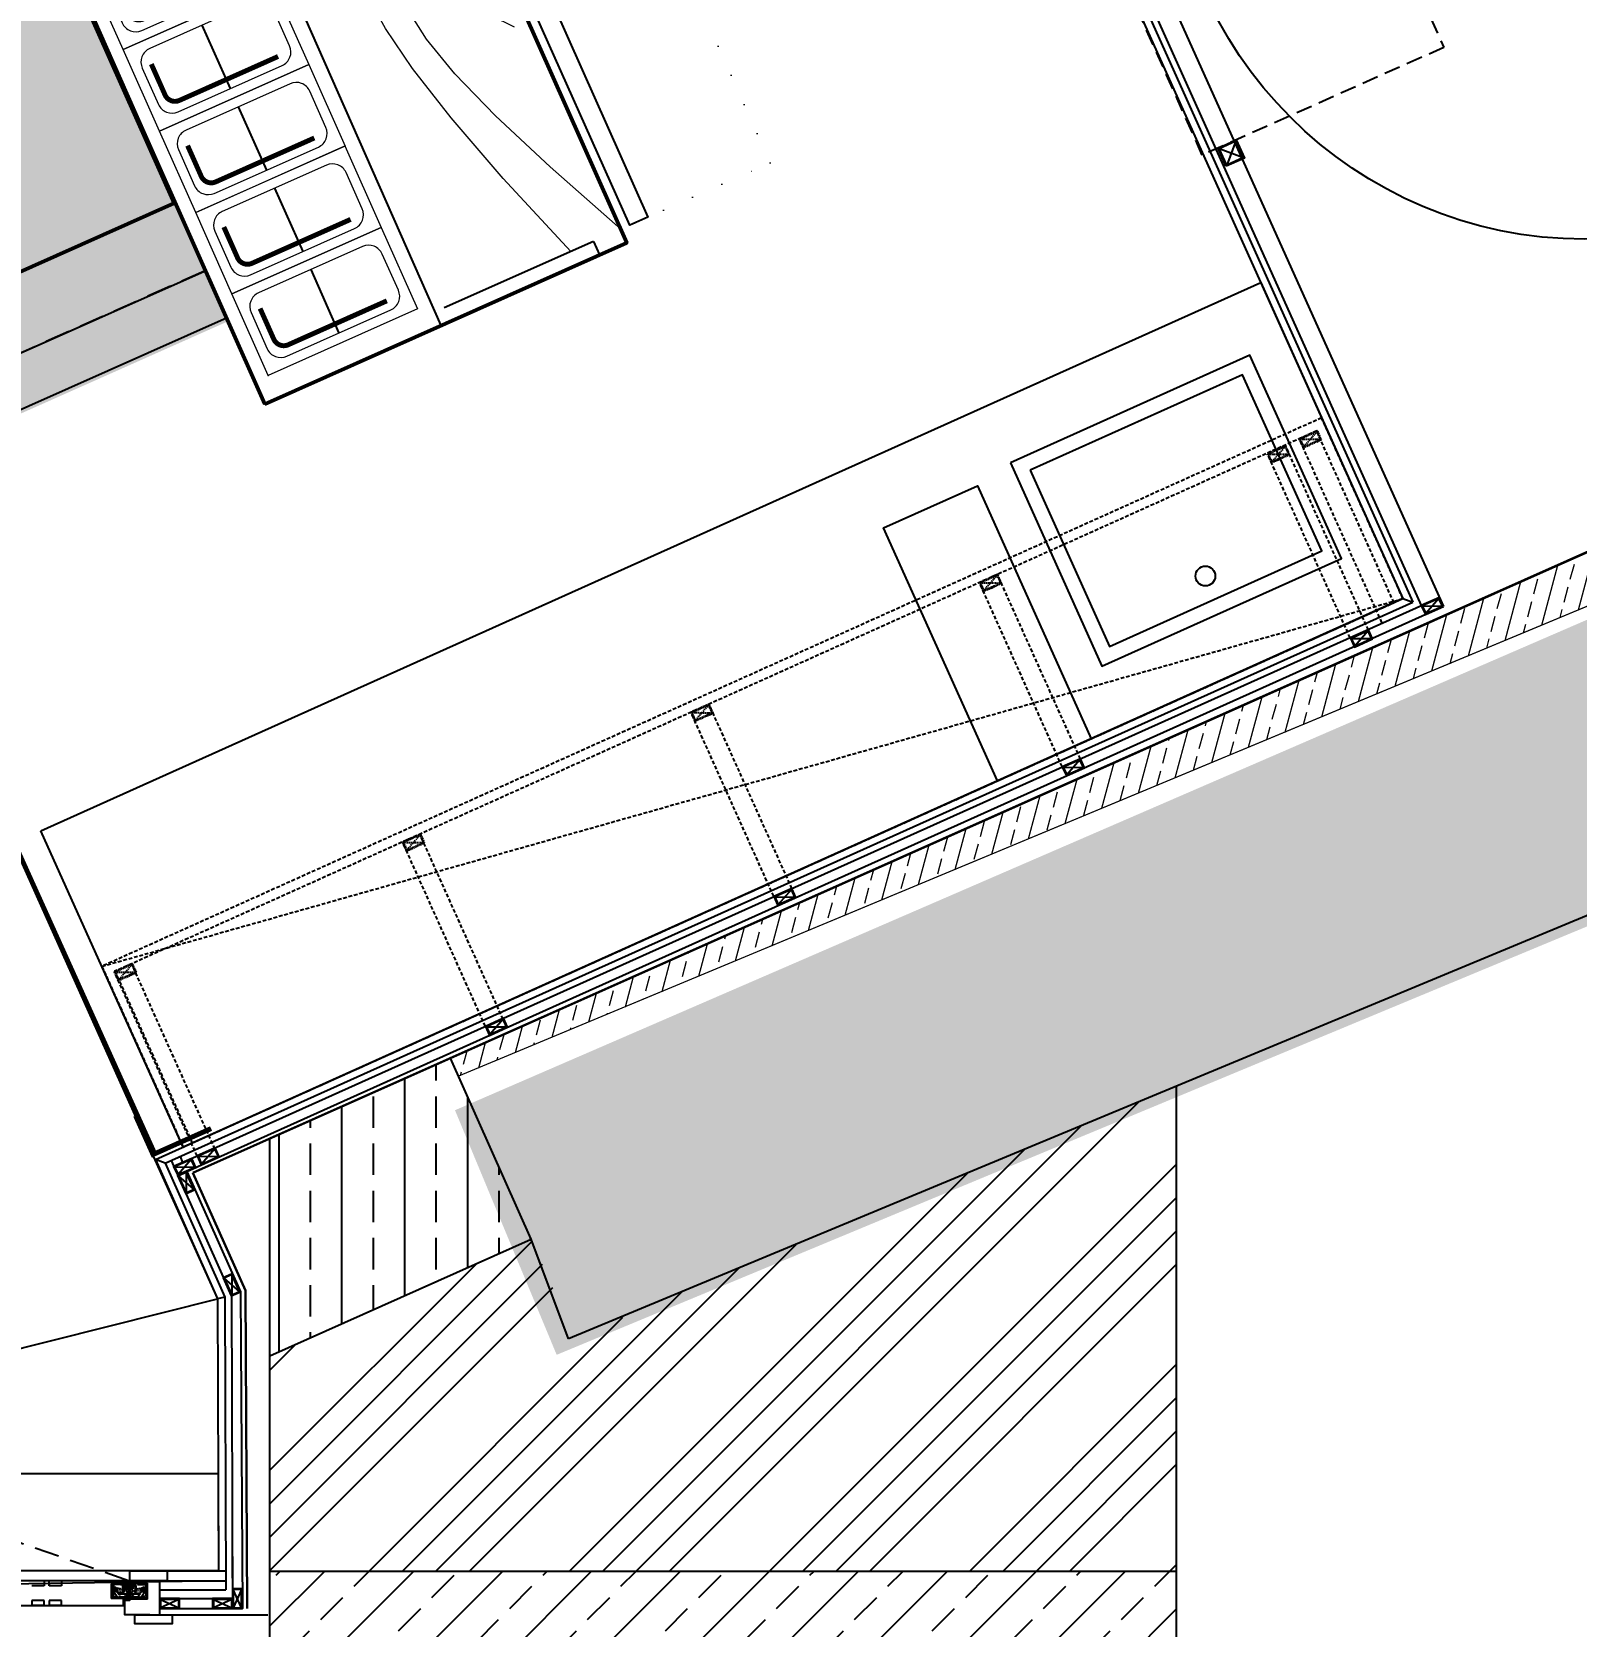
# Model space of a CAD drawing. Header units: millimetres. Extents: x 2562 to 7288, y 778 to 5635.
# Drawn here: x 5605.6 to 5917.4, y 2180.8 to 2502.6 of the extents above; entities that cross this region are included whole.
import ezdxf
from ezdxf.enums import TextEntityAlignment as Align

# ---------------------------------------------------------------- set-up
doc = ezdxf.new("R2010")
doc.units = ezdxf.units.MM
for name, pattern in [('ACAD_ISO03W100', [30, 12, -18]), ('BORDER', [1.75, 0.5, -0.25, 0.5, -0.25, 0, -0.25]), ('DASHED', [0.75, 0.5, -0.25]), ('DOT', [6.35, 0, -6.35]), ('DOT_CENTER', [2, 1.25, -0.25, 0.25, -0.25]), ('HIDDEN', [0.375, 0.25, -0.125])]:
    doc.linetypes.add(name, pattern=pattern)
for name, color, linetype, lineweight in [('-DWG_ANA', 7, 'Continuous', 50), ('-DWG_DETAY1', 7, 'Continuous', 25), ('-DWG_DETAY1_1', 7, 'BORDER', 20), ('-DWG_DETAY2', 7, 'Continuous', 15), ('-DWG_DETAY4', 7, 'DOT', 18), ('NO', 7, 'Continuous', 30), ('PLAN', 253, 'Continuous', 15), ('x-ref_base plan 1$0$SHG-WALL-HATCH', 252, 'Continuous', 5), ('x-ref_base plan 1$0$SHG-WALLS', 6, 'Continuous', 30), ('x-ref_base plan 1$0$SHG-WALLS-EXISTING', 214, 'Continuous', 18)]:
    doc.layers.add(name, color=color, linetype=linetype, lineweight=lineweight)
doc.layers.add('0-COTTURA', color=7, linetype='Continuous', lineweight=30, true_color=0xdfb520)
for name, color, linetype in [('0-gnl-alt', 191, 'DOT'), ('0-gnl-gor1', 1, 'Continuous'), ('0-gnl-gor3', 252, 'Continuous'), ('0-gnl-knst-metal', 3, 'Continuous'), ('0-gnl-mevcut', 253, 'Continuous'), ('0-gnl-tarama', 252, 'Continuous'), ('0-gnl-ust', 191, 'HIDDEN'), ('1-gnl-ahsap', 33, 'Continuous'), ('1-gnl-seramik', 71, 'Continuous'), ('2-tef-armatur', 30, 'Continuous'), ('2-tef-sabit', 251, 'Continuous'), ('2-tef-vitrifiye', 140, 'Continuous'), ('3-dvr-alcıkarton', 11, 'Continuous'), ('4-dsm-gorunus', 241, 'Continuous'), ('a-wall', 4, 'Continuous'), ('BH-DO-NOTLAR', 12, 'Continuous'), ('DUV-SOLİD', 251, 'Continuous')]:
    doc.layers.add(name, color=color, linetype=linetype)
doc.styles.add('ROMANS', font='romans.shx', dxfattribs={"width": 0.8})

# ---------------------------------------------------------------- blocks, each defined once
blk = doc.blocks.new('REINFORCEMENT')
at = {"layer": 'DUV-SOLİD'}
h = blk.add_hatch(dxfattribs=at)
h.set_pattern_fill('ANSI33', color=256, scale=2, angle=45, style=0)
h.set_pattern_definition([(90, (-79028.086, -17051.223), (-12.7, -1e-15), []), (90, (-79021.736, -17044.873), (-12.7, -1e-15), [6.35, -3.175])])
h.paths.add_polyline_path([(-28170.4, -6147.53), (-28197.2, -6159.5), (-28195.99, -6202.77), (-28154.09, -6184.06)])
h.paths.add_polyline_path([(-28208.88, -6164.71), (-28208.88, -6208.52), (-28195.99, -6202.77), (-28197.2, -6159.5)])
h = blk.add_hatch(dxfattribs=at)
h.set_pattern_fill('ANSI34', color=256, scale=1.5, style=0)
h.set_pattern_definition([(45, (-31498.62, -9036.518), (-20.20558, 20.20558), []), (45, (-31491.883, -9036.518), (-20.20558, 20.20558), []), (45, (-31485.148, -9036.518), (-20.20558, 20.20558), []), (45, (-31478.413, -9036.518), (-20.20558, 20.20558), [])])
h.paths.add_polyline_path([(-28023.88, -6251.16), (-28023.88, -6208.52), (-28023.88, -6153.22), (-28128.85, -6196.86), (-28145.13, -6204.13), (-28154.09, -6184.06), (-28206.88, -6207.63), (-28206.88, -6251.16)])
h = blk.add_hatch(dxfattribs=at)
h.set_pattern_fill('ANSI33', color=256, scale=2, style=0)
h.set_pattern_definition([(45, (-31498.619, -9036.518), (-8.980256, 8.980256), []), (45, (-31489.638, -9036.518), (-8.980256, 8.980256), [6.35, -3.175])])
h.paths.add_polyline_path([(-28043.88, -6375.86), (-28178.32, -6375.86), (-28178.32, -6374.86), (-28208.88, -6374.86), (-28208.88, -6400.86), (-28208.88, -6410.86), (-28181.38, -6410.86), (-28181.38, -6395.86), (-28023.88, -6395.86), (-28023.88, -6251.16), (-28206.88, -6251.16), (-28206.88, -6271.86), (-28181.84, -6271.86), (-28181.84, -6271.16), (-28043.88, -6271.16)])
at = {"layer": 'a-wall'}
for p, q in [((-27876.23, -6091.83), (-28146.59, -6204.24)), ((-28023.88, -6153.22), (-28023.88, -6395.86)), ((-28206.88, -6271.86), (-28206.88, -6163.82)), ((-28146.59, -6204.24), (-28154.09, -6184.06)), ((-28023.88, -6251.16), (-28206.88, -6251.16))]:
    blk.add_line(p, q, dxfattribs=at)
blk.add_lwpolyline([(-28206.88, -6207.63), (-28154.09, -6184.06), (-28170.4, -6147.53), (-28206.88, -6163.82)], dxfattribs=at)
blk = doc.blocks.new('20x40 kutu profil')
for points in [[(1, -2), (-1, -2), (-1, 2), (1, 2)], [(0.85, -1.85), (-0.85, -1.85), (-0.85, 1.85), (0.85, 1.85)]]:
    blk.add_lwpolyline(points, close=True)
at = {"color": 251}
for points in [[(-0.85, 1.85), (0.85, -1.85)], [(-0.85, -1.85), (0.85, 1.85)]]:
    blk.add_lwpolyline(points, dxfattribs=at)
blk = doc.blocks.new('boh')
at = {"layer": '0-gnl-mevcut'}
blk.add_blockref('REINFORCEMENT', (-22625.96, -13503.28), dxfattribs=at)
blk.add_blockref('REINFORCEMENT', (-22625.96, -13503.28), dxfattribs=at)
blk.add_blockref('REINFORCEMENT', (-22625.96, -13503.28), dxfattribs=at)
blk = doc.blocks.new('asdfsadf')
at = {"layer": '0-gnl-gor3', "linetype": 'Continuous'}
blk.add_circle((-741.17, 2362.6, 15), 84, dxfattribs=at)
blk = doc.blocks.new('pizza oven 150206')
at = {"layer": '0-gnl-alt', "linetype": 'HIDDEN', "ltscale": 13, "elevation": -17}
blk.add_lwpolyline([(56.85, -256.6), (105.58, -234.89), (130, -289.69), (81.26, -311.41), (56.85, -256.6)], dxfattribs=at)
at = {"layer": '0-gnl-gor3', "color": 12, "rotation": 293.7243318484681}
blk.add_blockref('asdfsadf', (-1706.29, -1873.49, -17), dxfattribs=at)
blk = doc.blocks.new('40x40 kutu profil')
for points in [[(2, -2), (-2, -2), (-2, 2), (2, 2)], [(1.85, -1.85), (-1.85, -1.85), (-1.85, 1.85), (1.85, 1.85)]]:
    blk.add_lwpolyline(points, close=True)
at = {"color": 251}
for points in [[(-1.85, 1.85), (1.85, -1.85)], [(-1.85, -1.85), (1.85, 1.85)]]:
    blk.add_lwpolyline(points, dxfattribs=at)
blk = doc.blocks.new('KTS140')
at = {"layer": '-DWG_ANA', "color": 0}
blk.add_lwpolyline([(0, 0), (140, 0), (140, -70), (0, -70)], close=True, dxfattribs=at)
at = {"layer": '-DWG_DETAY1_1', "color": 0}
blk.add_lwpolyline([(5, -54), (5, -65), (135, -65), (135, -54)], dxfattribs=at)
at = {"layer": '-DWG_DETAY2', "color": 0, "linetype": 'Continuous'}
for points in [[(135, -70), (135, -67), (65, -67), (65, -70)], [(5, -70), (5, -73), (75, -73), (75, -70)]]:
    blk.add_lwpolyline(points, dxfattribs=at)
at = {"layer": 'NO', "linetype": 'Continuous', "style": 'ROMANS', "width": 0.8}
blk.add_attdef('NO', text='', height=10, dxfattribs=at).set_placement((117, -85), align=Align.MIDDLE)
blk = doc.blocks.new('1fr-pzt155d')
at = {"layer": '-DWG_ANA', "color": 0}
blk.add_lwpolyline([(0, 0), (155, 0), (155, -80), (0, -80)], close=True, dxfattribs=at)
at = {"layer": '-DWG_DETAY1', "color": 0}
for p, q in [((3, -74), (3, -41)), ((152, -74), (152, -41)), ((3, -74), (0, -74)), ((155, -74), (152, -74))]:
    blk.add_line(p, q, dxfattribs=at)
for points in [[(56, -82), (56, -86), (3, -86), (3, -82)], [(112, -82), (112, -86), (64, -86), (64, -82)], [(152, -82), (152, -85), (118, -85), (118, -82)]]:
    blk.add_lwpolyline(points, close=True, dxfattribs=at)
at = {"layer": '-DWG_DETAY2', "color": 0, "linetype": 'Continuous'}
for points in [[(3, -69), (22.04, -62.51), (37.46, -57.87), (49.74, -54.83), (59.34, -53.11), (66.73, -52.48), (72.36, -52.65), (76.72, -53.39), (80.25, -54.42), (83.37, -55.53), (86.21, -56.69), (88.84, -57.9), (91.34, -59.16), (93.79, -60.48), (96.25, -61.86), (98.79, -63.31), (101.5, -64.83), (104.42, -66.4), (107.55, -67.87), (110.86, -69.04), (114.31, -69.73), (117.88, -69.76), (121.54, -68.93), (125.25, -67.08), (129, -64)], [(3, -80), (20.29, -72.09), (34.22, -66.22), (45.31, -62.19), (54.03, -59.78), (60.89, -58.79), (66.39, -59.01), (71.01, -60.23), (75.25, -62.25), (79.54, -64.84), (84.02, -67.74), (88.76, -70.67), (93.84, -73.34), (99.33, -75.49), (105.31, -76.84), (111.84, -77.1), (119, -76)], [(49, -77), (52.96, -73.72), (57.28, -71.38), (61.83, -69.97), (66.5, -69.5), (71.17, -69.97), (75.72, -71.38), (80.04, -73.72), (84, -77)]]:
    blk.add_lwpolyline(points, dxfattribs=at)
at = {"layer": '-DWG_DETAY2', "color": 0}
blk.add_lwpolyline([(78, -86), (78, -88), (68, -88), (68, -86)], dxfattribs=at)
at = {"layer": '-DWG_DETAY4', "color": 0}
blk.add_lwpolyline([(3, -83), (3, -113), (56, -113), (56, -83)], dxfattribs=at)
blk.add_lwpolyline([(112, -87), (112, -131.01, -0.395835), (63.99, -87)], format="xyb", dxfattribs=at)
at = {"layer": 'NO', "linetype": 'Continuous', "style": 'ROMANS', "width": 0.8}
blk.add_attdef('NO', text='', height=10, dxfattribs=at).set_placement((133, -95), align=Align.MIDDLE)
blk = doc.blocks.new('MOB-gn13')
at = {"layer": '-DWG_DETAY1', "color": 0, "linetype": 'ByBlock', "lineweight": 9}
blk.add_lwpolyline([(0, 0), (18, 0), (18, -33), (0, -33)], close=True, dxfattribs=at)
at = {"layer": '-DWG_DETAY1', "color": 0, "linetype": 'ByBlock', "lineweight": 15}
blk.add_lwpolyline([(13, -31, 0.414214), (16, -28), (16, -5, 0.414214), (13, -2), (5, -2, 0.414214), (2, -5), (2, -28, 0.414214), (5, -31)], format="xyb", close=True, dxfattribs=at)
at = {"layer": '-DWG_DETAY1', "color": 0, "const_width": 1}
blk.add_lwpolyline([(4, -28), (4, -6.2, -0.414214), (6.2, -4), (13, -4)], format="xyb", dxfattribs=at)
at = {"layer": 'PLAN', "color": 0, "linetype": 'ByBlock'}
blk.add_point((0, 0), dxfattribs=at)
blk = doc.blocks.new('FOH OPTION01')
at = {"layer": '0-gnl-tarama'}
h = blk.add_hatch(dxfattribs=at)
h.set_pattern_fill('DOTS', color=256, scale=3, angle=24.0015)
h.set_pattern_definition([(24.00153, (-794.98, -3518.197), (0.2381545, 5.319308), [0, -4.7625])])
edge = h.paths.add_edge_path()
edge.add_line((-66.78, -334.31), (-647.66, -592.95))
edge.add_line((-647.66, -592.95), (-760.54, -338.9))
edge.add_line((-760.54, -338.9), (-705.71, -314.54))
edge.add_line((-705.71, -314.54), (-617.2, -513.71))
edge.add_line((-617.2, -513.71), (-135.23, -299.11))
edge.add_line((-135.23, -299.11), (-122.53, -209.47))
edge.add_line((-122.53, -209.47), (-66.91, -334.37))
blk.add_line((-643.07, -578.66), (-71.65, -324.23))
at = {"layer": '0-gnl-gor1'}
for points in [[(-67.06, -333.68), (-67.06, -333.68), (-647.94, -592.32), (-760.54, -338.89), (-705.71, -314.54), (-617.48, -513.08), (-135.51, -298.48), (-122.53, -209.47)], [(-122.53, -209.47), (-76.13, -313.64)]]:
    blk.add_lwpolyline(points, dxfattribs=at)
at = {"layer": '0-gnl-gor3', "linetype": 'Continuous'}
for p, q in [((-72.15, -274.6), (-66.45, -287.39)), ((-64.83, -291.05), (-59.13, -303.84)), ((-57.5, -307.49), (-51.81, -320.28)), ((-50.18, -323.93), (-44.49, -336.72))]:
    blk.add_line(p, q, dxfattribs=at)
blk.add_lwpolyline([(-23.86, -335.2), (-70.81, -228.91), (-106.44, -244.77), (-59.48, -351.06)], close=True, dxfattribs=at)
at = {"layer": '0-gnl-gor3', "linetype": 'HIDDEN', "ltscale": 20}
for points in [[(-77.75, -310.53), (-77.75, -310.53), (-77.75, -310.53), (-635.45, -558.85), (-737.66, -328.74)], [(-71.65, -324.23), (-643.07, -578.66), (-751.38, -334.89)]]:
    blk.add_lwpolyline(points, dxfattribs=at)
at = {"layer": '0-gnl-gor3', "linetype": 'Continuous', "rotation": 114.0015332880103}
blk.add_blockref('1fr-pzt155d', (-59.48, -351.06), dxfattribs=at).add_auto_attribs({'NO': 'A.20'})
at = {"layer": '0-gnl-gor3', "linetype": 'Continuous'}
ref = blk.add_blockref('KTS140', (-77.75, -310.53), dxfattribs=dict(at, rotation=204.0015332880104))
ref.add_attrib('NO', 'A.18', dxfattribs={"layer": 'NO', "linetype": 'Continuous', "height": 10, "rotation": 24.0015, "style": 'ROMANS', "width": 0.8}).set_placement((-219.21, -280.47), align=Align.MIDDLE)
at = {"layer": '0-gnl-gor3', "linetype": 'Continuous', "rotation": 114.0015332880103}
for p in [(-88.06, -279.5), (-80.74, -295.94), (-73.42, -312.39), (-66.1, -328.83), (-58.78, -345.27)]:
    blk.add_blockref('MOB-gn13', p, dxfattribs=at)
at = {"layer": '0-gnl-gor3', "linetype": 'Continuous', "style": 'ROMANS', "width": 0.8}
blk.add_attdef('A.19', text='', height=10, rotation=114.0015, dxfattribs=at).set_placement((-61.1, -232.3), align=Align.MIDDLE)
at = {"layer": 'NO', "linetype": 'Continuous', "style": 'ROMANS', "width": 0.8}
blk.add_attdef('A.12', text='', height=10, rotation=26.2891, dxfattribs=at).set_placement((-701.94, -360.8), align=Align.MIDDLE)
blk = doc.blocks.new('A$C1BE71FFF')
at = {"color": 253, "linetype": 'DOT_CENTER', "ltscale": 0.005}
for p, q in [((-4.5, 2.06), (-4.5, 3.26)), ((-4.58, 1.53), (-7.27, 2.06)), ((-5.97, 1.93), (-7.27, 1.93)), ((-6.62, 2.58), (-6.62, 1.57)), ((-6.36, 2.29), (-4.97, 2.02)), ((-5.07, 1.21), (-6.08, 1.41)), ((-3.9, 2.58), (-5.17, 2.58)), ((-4.38, 0.73), (-2.97, 0.73)), ((-3.67, 0.03), (-3.67, 1.43)), ((-0.03, 2.07), (-2.81, 1.52)), ((-2.38, 2.02), (-0.99, 2.29)), ((-1.27, 1.41), (-2.28, 1.21)), ((-0.28, 1.93), (-1.38, 1.93)), ((-0.72, 1.42), (-0.72, 2.63))]:
    blk.add_line(p, q, dxfattribs=at)
for p, q in [((-7.35, 3.1), (-5.45, 3.1)), ((-7.35, 3.1), (-7.35, 2.65)), ((-7.35, 2.65), (-7.35, 1.35)), ((-7.35, 2.65), (-7.2, 2.65)), ((-7.35, 1.35), (-7.35, 0.1)), ((-7.35, 1.35), (-7.2, 1.35)), ((-4.6, 0.1), (-7.35, 0.1)), ((-7.2, 2.65), (-7.2, 2.75)), ((-7.2, 1.35), (-7.2, 2.65)), ((-7.2, 0.54), (-7.2, 1.35)), ((-5.95, 0.25), (-7.06, 0.35)), ((-7.05, 2.51), (-7.05, 2.43)), ((-7.05, 2.43), (-7.05, 2.08)), ((-7.05, 1.78), (-7.05, 1.6)), ((-7.05, 1.6), (-7.05, 1.51)), ((-5.45, 2.95), (-7, 2.95)), ((-6.28, 0.66), (-6.99, 1.67)), ((-6.88, 2.61), (-6.95, 2.61)), ((-6.88, 1.41), (-6.95, 1.41)), ((-6.85, 2.61), (-6.88, 2.61)), ((-6.85, 1.41), (-6.88, 1.41)), ((-6.68, 2.95), (-6.85, 2.85)), ((-6.85, 2.85), (-6.85, 2.61)), ((-6.85, 0.66), (-6.85, 1.41)), ((-6.68, 0.56), (-6.85, 0.66)), ((-6.68, 0.56), (-6.2, 0.56)), ((-5.89, 1.14), (-6.17, 1.55)), ((-4.6, 0.25), (-5.95, 0.25)), ((-4.12, 0.38), (-5.75, 0.38)), ((-4.18, 1.03), (-5.68, 1.03)), ((-5.45, 3.1), (-5.45, 2.95)), ((-5.45, 2.95), (-5.1, 2.95)), ((-5.1, 3.1), (-5.1, 2.95)), ((-4.97, 2.36), (-4.97, 2.58)), ((-4.97, 1.59), (-4.97, 2.36)), ((-4.29, 1.78), (-4.97, 2.36)), ((-4.78, 1.13), (-4.68, 1.03)), ((-4.6, 0.25), (-4.6, 0.1)), ((-4.37, 0.25), (-4.6, 0.25)), ((-4, 0.1), (-4.6, 0.1)), ((-4.2, 0.2), (-4.37, 0.25)), ((-4.29, 1.78), (-4.05, 2.42)), ((-4.02, 1.28), (-4.23, 1.5)), ((-4.2, 0.2), (-4.2, 0.38)), ((-4.2, 0.15), (-4.2, 0.2)), ((-4.2, 0.15), (-3.85, 0.15)), ((-4, 0.15), (-4, 0.1)), ((-4, 0.1), (-3.85, 0.1)), ((-3.85, 0.26), (-3.85, 0.1)), ((-3.5, 3.1), (-3.5, 3.2)), ((-3.5, 3.2), (-1.8, 3.2)), ((-2, 3.1), (-3.5, 3.1)), ((-3.5, 0.26), (-3.5, 0)), ((-3.35, 0), (-3.5, 0)), ((-3.35, 0.05), (-3.35, 0.35)), ((-2.98, 0.15), (-3.35, 0.05)), ((-3.35, 0), (-3.35, 0.05)), ((0, 0), (-3.35, 0)), ((-3.12, 1.5), (-3.33, 1.28)), ((-3.32, 0.38), (-2.57, 1.13)), ((-3.3, 2.42), (-3.06, 1.76)), ((-1.6, 0.38), (-3.22, 0.38)), ((-1.4, 0.15), (-2.98, 0.15)), ((-1.67, 1.03), (-2.67, 1.03)), ((-2.38, 2.58), (-2.38, 1.59)), ((-2, 3.1), (-2, 3.05)), ((-2, 3.05), (-2, 2.95)), ((-1.8, 3.05), (-2, 3.05)), ((-2, 2.95), (-0.47, 2.95)), ((-1.99, 0.38), (-1.46, 1.14)), ((-1.8, 3.05), (-1.8, 3.2)), ((-1.8, 3.2), (0, 3.2)), ((-0.35, 3.05), (-1.8, 3.05)), ((-1.18, 1.55), (-1.46, 1.14)), ((-0.29, 0.25), (-1.4, 0.15)), ((-0.47, 0.55), (-1.16, 0.55)), ((-0.36, 1.67), (-1.07, 0.66)), ((-0.47, 2.95), (-0.3, 2.85)), ((-0.3, 0.65), (-0.47, 0.55)), ((-0.3, 2.85), (-0.3, 2.08)), ((-0.3, 1.78), (-0.3, 0.65)), ((-0.15, 2.85), (-0.15, 0.44)), ((0, 0), (0, 3.2))]:
    blk.add_line(p, q)
at = {"linetype": 'Continuous'}
for p, q in [((-7.05, 2.43), (-6.74, 2.36)), ((-6.93, 1.58), (-7.05, 1.6)), ((-5.45, 3.1), (-4, 3.1)), ((-4.29, 1.76), (-4.29, 1.78)), ((-4, 3.1), (-3.85, 3.1)), ((-3.85, 3.1), (-3.85, 1.21)), ((-3.5, 1.21), (-3.5, 3.1)), ((-0.61, 2.36), (-0.3, 2.43)), ((-0.3, 1.6), (-0.42, 1.58))]:
    blk.add_line(p, q, dxfattribs=at)
at = {"linetype": 'DASHED', "ltscale": 0.002}
for p, q in [((-7.05, 2.08), (-7.05, 1.78)), ((-4.68, 1.03), (-4.03, 0.38))]:
    blk.add_line(p, q, dxfattribs=at)
at = {"linetype": 'ACAD_ISO03W100', "ltscale": 0.00015}
for p, q in [((-6.08, 1.41), (-6.93, 1.58)), ((-6.88, 1.41), (-6.88, 2.61)), ((-6.74, 2.36), (-6.36, 2.29)), ((-5.36, 0.38), (-5.89, 1.14)), ((-4.97, 2.02), (-4.91, 2.01)), ((-4.75, 1.77), (-4.83, 1.37)), ((-2.52, 1.37), (-2.6, 1.77)), ((-2.44, 2.01), (-2.38, 2.02)), ((-0.42, 1.58), (-1.27, 1.41)), ((-0.99, 2.29), (-0.61, 2.36))]:
    blk.add_line(p, q, dxfattribs=at)
at = {"linetype": 'DOT_CENTER', "ltscale": 0.005}
for p, q in [((-2.18, 2.58), (-3.45, 2.58)), ((-2.85, 3.21), (-2.85, 2.01)), ((-0.08, 1.93), (-0.28, 1.93))]:
    blk.add_line(p, q, dxfattribs=at)
at = {"linetype": 'DASHED'}
blk.add_line((-0.3, 2.08), (-0.3, 1.78), dxfattribs=at)
at = {"flags": 128}
blk.add_lwpolyline([(-2.67, 1.03), (-3.17, 1.03, -0.189103), (-3.34, 1.1, 0.131938), (-3.56, 1.22)], format="xyb", dxfattribs=at)
for centre in [(-6.62, 1.93), (-4.5, 2.58), (-3.67, 0.73), (-2.85, 2.58), (-0.72, 1.93)]:
    blk.add_circle(centre, 0.25)
for centre, radius, start, end in [((-7, 2.75), 0.2, 90, 180), ((-7, 0.54), 0.2, 180, 253.0175), ((-6.62, 1.93), 0.45, 90, 180), ((-6.62, 1.93), 0.45, 180, 215), ((-6.95, 2.51), 0.1, 90, 180), ((-6.95, 1.51), 0.1, 180, 270), ((-6.62, 1.93), 0.45, 339.8499, 90), ((-5.75, 1.03), 0.65, 215, 270), ((-5.97, 1.69), 0.25, 159.8499, 215), ((-5.68, 1.28), 0.25, 215, 270), ((-4.33, 1.59), 0.65, 180, 225), ((-4.5, 2.58), 0.475, 90, 180), ((-4.5, 2.58), 0.475, 50, 90), ((-4.06, 1.68), 0.25, 160, 225), ((-4.5, 2.58), 0.475, 340, 50), ((-4.18, 1.28), 0.25, 270, 312.8334), ((-4.12, 0.13), 0.25, 53.1301, 90), ((-3.67, 0.73), 0.5, 225, 233.1301), ((-3.84, 1.46), 0.25, 225, 282.769), ((-3.67, 0.73), 0.5, 77.231, 132.8334), ((-3.67, 0.73), 0.5, 233.1301, 315), ((-3.51, 1.46), 0.25, 257.231, 315), ((-3.22, 0.13), 0.25, 90, 126.8699), ((-2.85, 2.58), 0.475, 90, 200), ((-3.29, 1.68), 0.25, 315, 20), ((-2.85, 2.58), 0.475, 0, 90), ((-3.03, 1.59), 0.65, 315, 0), ((-1.6, 1.03), 0.65, 270, 325), ((-1.38, 1.69), 0.25, 325, 20.1501), ((-0.72, 1.93), 0.45, 90, 200.1501), ((-0.72, 1.93), 0.45, 0, 90), ((-0.72, 1.93), 0.45, 325, 0), ((-0.35, 2.85), 0.2, 0, 90), ((-0.35, 0.44), 0.2, 286.9825, 0)]:
    blk.add_arc(centre, radius, start, end)
at = {"color": 253, "linetype": 'DOT_CENTER', "ltscale": 0.005}
for centre, start, end in [((-5.03, 1.41), 259, 314.265), ((-2.32, 1.41), 225.735, 281)]:
    blk.add_arc(centre, 0.2, start, end, dxfattribs=at)
at = {"linetype": 'ACAD_ISO03W100', "ltscale": 0.00015}
for centre, start, end in [((-4.95, 1.81), 349, 79), ((-5.03, 1.41), 314.265, 349), ((-2.4, 1.81), 101, 191), ((-2.32, 1.41), 191, 225.735)]:
    blk.add_arc(centre, 0.2, start, end, dxfattribs=at)
at = {"linetype": 'Continuous'}
blk.add_arc((-1.67, 1.28), 0.25, 270, 325, dxfattribs=at)

msp = doc.modelspace()

# ---------------------------------------------------------------- hatches: boundary and pattern name
at = {"layer": '0-COTTURA', "ltscale": 3}
h = msp.add_hatch(color=253, dxfattribs=at)
h.dxf.hatch_style = 1
edge = h.paths.add_edge_path()
edge.add_line((5560.42, 3205.48), (6027.88, 2872.14))
edge.add_line((6027.88, 2872.14), (6141.55, 2640.39))
edge.add_line((6141.55, 2640.39), (6751.55, 2640.39))
edge.add_line((6751.55, 2640.39), (6751.55, 2825.14))
edge.add_line((6751.55, 2825.14), (6919.55, 2826.39))
edge.add_line((6919.55, 2826.39), (6920.28, 2816.39))
edge.add_line((6920.28, 2816.39), (6761.55, 2816.39))
edge.add_line((6761.55, 2816.39), (6761.55, 2597.59))
edge.add_line((6761.55, 2597.59), (7029.55, 2597.59))
edge.add_line((7029.55, 2597.59), (7029.55, 2676.39))
edge.add_line((7029.55, 2676.39), (7045.83, 2674.83))
edge.add_line((7045.83, 2674.83), (7045.5, 2596.59))
edge.add_line((7045.5, 2596.59), (7061.09, 2596.53))
edge.add_line((7061.09, 2596.53), (7061.22, 2575))
edge.add_line((7061.22, 2575), (6138.64, 2600.37))
edge.add_line((6138.64, 2600.37), (6125.27, 2582.07))
edge.add_line((6125.27, 2582.07), (6122.66, 2491.82))
edge.add_line((6122.66, 2491.82), (6047.85, 2363.2))
edge.add_line((6047.85, 2363.2), (5981.95, 2347.94))
edge.add_line((5981.95, 2347.94), (5711.58, 2235.53))
edge.add_line((5711.58, 2235.53), (5691.05, 2284.91))
edge.add_line((5691.05, 2284.91), (5949.11, 2396.72))
edge.add_arc((5739.25, 2556.36), 263.68, 322.7398, 441.9758)
edge.add_line((5776.06, 2817.46), (5662.28, 2768.54))
edge.add_line((5662.28, 2768.54), (5631.86, 2837.5))
edge.add_line((5631.86, 2837.5), (5668.01, 2852))
edge.add_line((5668.01, 2852), (5714.47, 2917.06))
edge.add_line((5714.47, 2917.06), (5558.91, 3041.83))
edge.add_line((5558.91, 3041.83), (5541.54, 3017.47))
edge.add_line((5541.54, 3017.47), (5477.68, 3069.22))
edge.add_line((5477.68, 3069.22), (5499.98, 3099.81))
edge.add_line((5499.98, 3099.81), (5490.02, 3106.92))
edge.add_line((5490.02, 3106.92), (5560.42, 3205.48))
at = {"layer": 'x-ref_base plan 1$0$SHG-WALL-HATCH'}
h = msp.add_hatch(dxfattribs=at)
h.set_pattern_fill('ANSI33', color=256, angle=30, style=0)
h.set_pattern_definition([(75, (2845.0154, 4853.592), (-6.133629, 1.643501), []), (75, (2848.904, 4855.837), (-6.133629, 1.643501), [3.175, -1.5875])])
h.paths.add_polyline_path([(5951.48, 2399.92), (5963.47, 2417.13), (5690.15, 2295.44), (5691.78, 2291.79)])

# ---------------------------------------------------------------- linework, layer by layer
at = {"color": 12, "ltscale": 3}
for p, q in [((5531.94, 2218.89), (5643.1, 2246.85)), ((5531.94, 2211.57), (5643.23, 2211.57))]:
    msp.add_line(p, q, dxfattribs=at)
at = {"ltscale": 3}
msp.add_line((5627.43, 2189.91), (5644.8, 2189.91), dxfattribs=at)
at = {"color": 1, "ltscale": 3}
msp.add_lwpolyline([(5644.8, 2189.91), (5525.37, 2188.11), (5525.37, 1932.57), (5430.8, 1932.57), (5430.8, 1804.47), (6026.8, 1804.47), (6025, 1368.27)], dxfattribs=at)
at = {"layer": '0-gnl-gor1'}
msp.add_lwpolyline([(5607.46, 2341.32), (5853.71, 2452.05), (5882.42, 2388.21), (5636.17, 2277.48)], close=True, dxfattribs=at)
at = {"layer": '0-gnl-gor3'}
for p, q in [((5608.13, 2189.91), (5605.63, 2189.91)), ((5611.63, 2189.91), (5609.13, 2189.91)), ((5608.13, 2184.91), (5605.63, 2184.91)), ((5611.63, 2184.91), (5609.13, 2184.91))]:
    msp.add_line(p, q, dxfattribs=at)
at = {"layer": '0-gnl-gor3', "linetype": 'Continuous', "ltscale": 10}
msp.add_lwpolyline([(5800.55, 2351.4), (5777.58, 2402.47), (5796.52, 2410.98), (5819.49, 2359.91)], dxfattribs=at)
at = {"layer": '0-gnl-knst-metal', "color": 252}
for p, q in [((5707.52, 2783.94), (5886.12, 2386.8)), ((5712.81, 2781.94), (5890.59, 2386.62)), ((5634.25, 2273.54), (5889.77, 2388.44)), ((5635.07, 2271.72), (5887.67, 2385.3)), ((5631.58, 2186.31), (5645.11, 2186.31)), ((5632.22, 2186.31), (5644.81, 2186.31)), ((5631.43, 2184.31), (5642.42, 2184.31)), ((5631.43, 2184.31), (5642.42, 2184.31)), ((5631.58, 2184.31), (5642.12, 2184.31)), ((5636.22, 2184.31), (5642.12, 2184.31)), ((5636.22, 2184.31), (5642.12, 2184.31))]:
    msp.add_line(p, q, dxfattribs=at)
msp.add_lwpolyline([(5636.89, 2272.54), (5647.73, 2248.27), (5648.12, 2184.31)], dxfattribs=at)
at = {"layer": '0-gnl-tarama', "linetype": 'HIDDEN', "ltscale": 20}
msp.add_line((5625.17, 2189.91), (5544.37, 2218.17), dxfattribs=at)
at = {"layer": '0-gnl-ust', "ltscale": 3}
for points in [[(5866.01, 2424.69), (5619.76, 2313.96), (5636.17, 2277.48), (5882.42, 2388.21)], [(5865.01, 2422.04), (5622.41, 2312.96), (5637.99, 2278.3), (5880.59, 2387.39)]]:
    msp.add_lwpolyline(points, close=True, dxfattribs=at)
for points in [[(5878.17, 2383.38), (5861.5, 2420.47)], [(5871.77, 2380.3), (5855.07, 2417.46)], [(5875.45, 2381.87), (5858.71, 2419.1)], [(5813.62, 2354.3), (5796.92, 2391.45)], [(5817.3, 2355.87), (5800.56, 2393.09)], [(5619.76, 2313.96), (5882.42, 2388.21)], [(5759.07, 2329.68), (5742.33, 2366.91)], [(5755.39, 2328.11), (5738.68, 2365.26)], [(5700.77, 2303.28), (5683.97, 2340.64)], [(5697.19, 2301.84), (5680.46, 2339.06)], [(5642.58, 2277.12), (5625.78, 2314.47)], [(5639, 2275.68), (5622.27, 2312.9)]]:
    msp.add_lwpolyline(points, dxfattribs=at)
at = {"layer": '1-gnl-ahsap'}
for p, q in [((5625.93, 2191.91), (5644.8, 2191.91)), ((5631.43, 2188.11), (5644.81, 2188.11)), ((5632.22, 2188.11), (5644.81, 2188.11))]:
    msp.add_line(p, q, dxfattribs=at)
for points in [[(5632.93, 2191.91), (5632.93, 2189.91), (5625.43, 2189.91), (5625.43, 2191.91), (5632.93, 2191.91)], [(5608.13, 2188.91), (5605.63, 2188.91)], [(5609.13, 2189.91), (5608.13, 2189.91)], [(5608.13, 2189.91), (5608.13, 2188.91)], [(5609.13, 2188.91), (5609.13, 2189.91)], [(5611.63, 2188.91), (5609.13, 2188.91)], [(5611.63, 2189.91), (5611.63, 2188.91)], [(5629.43, 2183.02), (5624.43, 2183.02), (5624.43, 2186), (5625.43, 2186), (5625.43, 2189.91), (5631.43, 2189.91), (5631.43, 2183.01)], [(5608.13, 2185.91), (5605.63, 2185.91)], [(5605.63, 2185.91), (5605.63, 2184.91)], [(5608.13, 2184.91), (5608.13, 2185.91)], [(5611.63, 2185.91), (5609.13, 2185.91)], [(5609.13, 2185.91), (5609.13, 2184.91)], [(5611.63, 2184.91), (5611.63, 2185.91)], [(5559.24, 2184.91), (5605.63, 2184.91)], [(5608.13, 2184.91), (5609.13, 2184.91)], [(5633.93, 2183.01), (5633.93, 2181.21), (5626.43, 2181.21), (5626.43, 2183.01), (5633.93, 2183.01)]]:
    msp.add_lwpolyline(points, dxfattribs=at)
msp.add_lwpolyline([(5540.74, 2184.91), (5624.13, 2184.91), (5624.13, 2186.21), (5625.13, 2186.21), (5625.13, 2189.91), (5539.74, 2189.91), (5539.74, 2186.21), (5540.74, 2186.21)], close=True, dxfattribs=at)
at = {"layer": '1-gnl-seramik'}
for p, q in [((5707.75, 2776.62), (5882.4, 2388.25)), ((5630.56, 2274.96), (5882.42, 2388.21)), ((5882.42, 2388.21), (5884.4, 2387.46)), ((5632.53, 2274.2), (5630.56, 2274.96)), ((5644.6, 2247.17), (5643.11, 2246.85))]:
    msp.add_line(p, q, dxfattribs=at)
for points in [[(5630.56, 2274.96), (5643.1, 2246.85), (5643.3, 2191.91)], [(5643.24, 2207.98), (5643.3, 2191.91)]]:
    msp.add_lwpolyline(points, dxfattribs=at)
at = {"layer": '2-tef-armatur'}
msp.add_circle((5842.54, 2392.76), 2, dxfattribs=at)
at = {"layer": '2-tef-vitrifiye'}
for points in [[(5803.2, 2415.63), (5821.66, 2374.59), (5869.99, 2396.33), (5851.54, 2437.37)], [(5807.17, 2414.13), (5823.16, 2378.56), (5866.03, 2397.83), (5850.03, 2433.4)]]:
    msp.add_lwpolyline(points, close=True, dxfattribs=at)
at = {"layer": '3-dvr-alcıkarton'}
for p, q in [((5708.49, 2778.56), (5884.4, 2387.46)), ((5632.54, 2274.2), (5884.4, 2387.46)), ((5885.51, 2387.96), (5885.59, 2387.99)), ((5630.93, 2183.01), (5653, 2183.01)), ((5631.23, 2183.01), (5653.3, 2183.01))]:
    msp.add_line(p, q, dxfattribs=at)
for points in [[(5633.54, 2276.85), (5633.55, 2276.84)], [(5635.55, 2275.55), (5636.07, 2274.37)], [(5632.53, 2274.2), (5644.6, 2247.17), (5644.81, 2188.11)], [(5633.72, 2274.73), (5645.9, 2247.46), (5646.12, 2184.3)], [(5644.78, 2196.45), (5644.81, 2188.11)], [(5646.08, 2196.45), (5646.12, 2184.3)]]:
    msp.add_lwpolyline(points, dxfattribs=at)
at = {"layer": '4-dsm-gorunus', "ltscale": 3}
for p, q in [((5564.68, 2421.42), (5630.47, 2274.92)), ((5630.47, 2274.92), (5643.09, 2246.85)), ((5643.09, 2246.85), (5643.3, 2191.91)), ((5643.3, 2191.91), (5521.57, 2191.91))]:
    msp.add_line(p, q, dxfattribs=at)
for points in [[(4966.41, 2445.6), (5074.21, 2202.14), (5564.81, 2421.15), (5630.37, 2276.1)], [(4966.68, 2445.72), (5074.36, 2202.54), (5564.96, 2421.54), (5630.64, 2276.22)]]:
    msp.add_lwpolyline(points, dxfattribs=at)
at = {"layer": '4-dsm-gorunus', "const_width": 1}
msp.add_lwpolyline([(5626.56, 2283.82), (5630.09, 2275.97), (5641.81, 2281.21)], dxfattribs=at)
at = {"layer": 'x-ref_base plan 1$0$SHG-WALL-HATCH'}
msp.add_lwpolyline([(5691.78, 2291.79), (5690.15, 2295.44), (5963.47, 2417.13), (5951.48, 2399.92), (5691.78, 2291.79)], close=True, dxfattribs=at)
at = {"layer": 'x-ref_base plan 1$0$SHG-WALLS'}
for p, q in [((5638.15, 2272.24), (5963.47, 2417.13)), ((5653.67, 2279.2), (5963.47, 2417.13)), ((5638.15, 2272.24), (5648.73, 2248.49)), ((5649.12, 2184.31), (5648.73, 2248.49))]:
    msp.add_line(p, q, dxfattribs=at)
at = {"layer": 'x-ref_base plan 1$0$SHG-WALLS-EXISTING'}
for p, q in [((5951.48, 2399.92), (5691.78, 2291.79)), ((5951.48, 2399.92), (5691.78, 2291.79)), ((5836.67, 2289.75), (5984.32, 2351.14)), ((5836.7, 2047.11), (5836.67, 2289.75)), ((5653.67, 2279.2), (5653.67, 2171.81)), ((5653.67, 2235.35), (5653.67, 2279.15))]:
    msp.add_line(p, q, dxfattribs=at)
msp.add_lwpolyline([(5653.67, 2235.35), (5706.46, 2258.91), (5690.15, 2295.44), (5653.67, 2279.15)], dxfattribs=at)
msp.add_arc((5741.02, 2559.32), 264.01, 322.8614, 89.3531, dxfattribs=at)

# ---------------------------------------------------------------- block references
at = {"layer": '0-gnl-knst-metal'}
for name, p, rotation in [('40x40 kutu profil', (5847.77, 2478.15, -17), 294.2124612019672), ('A$C1BE71FFF', (5628.97, 2186.21), 2.55186414858e-05)]:
    msp.add_blockref(name, p, dxfattribs=dict(at, rotation=rotation))
at = {"layer": '0-gnl-knst-metal', "xscale": -1}
for p, rotation in [((5888.36, 2386.71), 114.2802405824848), ((5874.04, 2380.15), 114.2802405824848), ((5815.89, 2354.14), 114.2802405824848), ((5757.65, 2327.95), 114.2802405824848), ((5699.43, 2301.75), 114.2802405824848), ((5641.24, 2275.59), 114.2802405824848), ((5636.48, 2273.46), 114.2802405824848), ((5636.79, 2270.3), 24.06209359368768), ((5645.99, 2249.68), 24.06209359368768), ((5633.43, 2185.31), 90), ((5644.12, 2185.31), 90), ((5647.12, 2186.31), 0.008385575247142896), ((5647.12, 2186.31), 0.008385575247142896)]:
    msp.add_blockref('20x40 kutu profil', p, dxfattribs=dict(at, rotation=rotation))
at = {"layer": '0-gnl-mevcut'}
msp.add_blockref('REINFORCEMENT', (33860.55, 8442.97), dxfattribs=at)
msp.add_blockref('REINFORCEMENT', (33860.55, 8442.97), dxfattribs=at)
msp.add_blockref('REINFORCEMENT', (33860.55, 8442.97), dxfattribs=at)
msp.add_blockref('REINFORCEMENT', (33860.55, 8442.97), dxfattribs=at)
at = {"layer": '0-gnl-ust', "xscale": -1, "rotation": 114.2802405824848}
for p in [(5863.73, 2420.37), (5857.3, 2417.36), (5799.15, 2391.36), (5740.92, 2365.17), (5682.69, 2338.97), (5624.51, 2312.8)]:
    msp.add_blockref('20x40 kutu profil', p, dxfattribs=at)
at = {"layer": '2-tef-sabit'}
msp.add_blockref('pizza oven 150206', (5760.66, 2789.16), dxfattribs=at)
at = {"layer": '2-tef-sabit', "color": 12}
msp.add_blockref('FOH OPTION01', (5712.12, 2778.54), dxfattribs=at)
at = {"layer": 'BH-DO-NOTLAR'}
msp.add_blockref('boh', (56486.51, 21946.25), dxfattribs=at)

doc.saveas('drawing.dxf')
